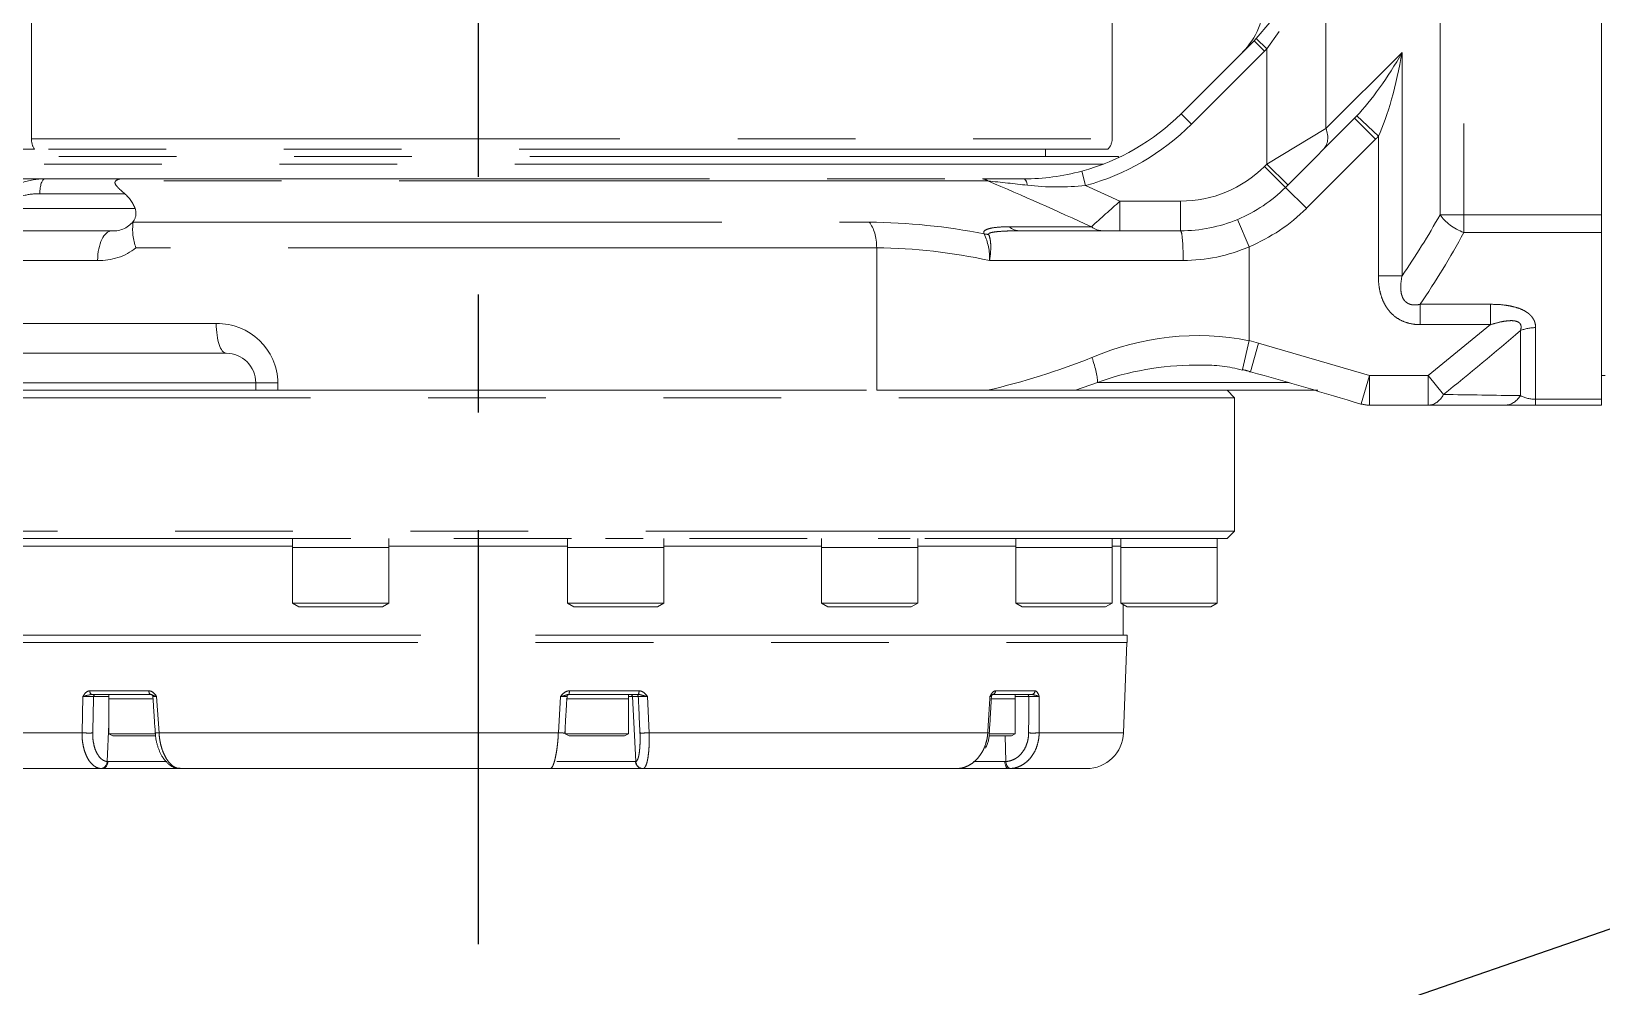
# Model space of a CAD drawing. Extents: x -2384 to 29887, y -2542 to 22350.
# Drawn here: x 3389.1 to 3600.9, y 4682.1 to 4810.9 of the extents above; entities that cross this region are included whole.
import ezdxf

# ---------------------------------------------------------------- set-up
doc = ezdxf.new("R2010")
doc.units = 0
doc.header["$LTSCALE"] = 63.5
doc.header["$MEASUREMENT"] = 0
doc.linetypes.add('CENTER', pattern=[2, 1.25, -0.25, 0.25, -0.25])
doc.linetypes.add('PHANTOM', pattern=[2.5, 1.25, -0.25, 0.25, -0.25, 0.25, -0.25])
doc.layers.get('0').update_dxf_attribs({"linetype": 'CONTINUOUS'})
doc.layers.add('2', color=2, linetype='CENTER')
doc.layers.add('4', color=6, linetype='PHANTOM')

# ---------------------------------------------------------------- blocks, each defined once
blk = doc.blocks.new('165F-TOP')
at = {"lineweight": 0}
for p, q in [((1721.73, -63.33), (1721.73, 75.97)), ((1724.92, 75.97), (1724.92, -63.33)), ((1743.5, -63.33), (1743.5, 75.97)), ((1706.33, -30.17), (1706.33, -51.7)), ((1531.75, -32.46), (1531.75, -53.08)), ((1677.5, -53.08), (1677.5, -32.33)), ((1696.9, -39.59), (1698.74, -37.44)), ((1686.79, -49.71), (1696.63, -39.87)), ((1696.63, -39.87), (1696.9, -39.59)), ((1698.04, -41.29), (1696.63, -39.87)), ((1698.35, -40.97), (1696.9, -39.59)), ((1700, -38.62), (1698.35, -40.97)), ((1700, -38.62), (1700, -38.62)), ((1698.04, -41.29), (1688.2, -51.13)), ((1698.35, -40.97), (1698.04, -41.29)), ((1698.35, -56.5), (1698.35, -40.97)), ((1706.33, -51.7), (1716.59, -41.45)), ((1716.59, -41.45), (1716.59, -71.58)), ((1688.2, -51.13), (1686.79, -49.71)), ((1700.86, -59.64), (1710.2, -50.3)), ((1713.02, -53.13), (1710.2, -50.3)), ((1713.4, -52.75), (1710.48, -50.01)), ((1698.35, -56.5), (1706.33, -51.7)), ((1713.4, -71.58), (1713.4, -52.75)), ((1532.16, -54.5), (1526.41, -54.5)), ((1531.75, -53.08), (1677.5, -53.08)), ((1676.91, -54.5), (1532.16, -54.5)), ((1668.5, -55.5), (1668.5, -54.5)), ((1713.02, -53.13), (1703.69, -62.47)), ((1676.34, -56.5), (1505.1, -56.5)), ((1678.32, -55.5), (1505.68, -55.5)), ((1678.39, -55.62), (1678.32, -55.5)), ((1698.03, -56.81), (1698.35, -56.5)), ((1700.86, -59.64), (1698.03, -56.81)), ((1701.18, -59.32), (1698.35, -56.5)), ((1498.08, -58.5), (1533.57, -58.5)), ((1533.57, -58.5), (1543.82, -58.5)), ((1660.74, -58.77), (1543.13, -58.77)), ((1543.82, -58.5), (1660.01, -58.5)), ((1660.01, -58.5), (1665.57, -58.5)), ((1673.91, -59.4), (1673.39, -57.46)), ((1544.33, -60.5), (1532.89, -60.5)), ((1673.91, -59.4), (1678.55, -61.5)), ((1700.86, -59.64), (1703.69, -62.47)), ((1526.04, -62.5), (1545.74, -62.5)), ((1678.55, -61.5), (1686.72, -61.5)), ((1678.55, -65.5), (1678.55, -61.5)), ((1686.72, -65.5), (1686.72, -61.5)), ((1721.73, -63.33), (1724.92, -63.33)), ((1724.92, -63.33), (1743.5, -63.33)), ((1724.92, -63.33), (1724.92, -65.72)), ((1743.5, -65.72), (1743.5, -63.33)), ((1523.82, -65.5), (1542.6, -65.5)), ((1545.59, -64.07), (1545.47, -64.34)), ((1545.47, -64.34), (1644.74, -64.34)), ((1663.62, -64.96), (1674.69, -64.96)), ((1664.98, -65.5), (1686.72, -65.5)), ((1695.96, -67.65), (1694.42, -63.96)), ((1695.96, -67.65), (1695.96, -80.31)), ((1743.5, -65.72), (1724.92, -65.72)), ((1743.5, -88.21), (1743.5, -65.72)), ((1540.69, -69.5), (1521.17, -69.5)), ((1645.74, -67.8), (1545.85, -67.8)), ((1645.74, -67.8), (1645.74, -87)), ((1687.07, -69.5), (1660.95, -69.5)), ((1713.4, -71.58), (1716.59, -71.58)), ((1719.02, -75.41), (1728.53, -75.41)), ((1719.02, -78.15), (1719.02, -75.41)), ((1728.53, -78.15), (1728.53, -75.41)), ((1512.77, -78), (1556.68, -78)), ((1728.53, -78.15), (1719.02, -78.15)), ((1720.13, -85), (1728.53, -78.15)), ((1695.06, -84.21), (1695.96, -80.31)), ((1695.96, -80.31), (1697.24, -80.64)), ((1732.55, -87.72), (1732.55, -78.96)), ((1734.61, -78.55), (1734.61, -88.21)), ((1558, -82), (1515.73, -82)), ((1696.14, -84.49), (1697.24, -80.64)), ((1697.24, -80.64), (1712.2, -85)), ((1562, -86), (1525.35, -86)), ((1562, -87), (1562, -86)), ((1562, -86), (1564.99, -86)), ((1564.99, -86), (1564.99, -87)), ((1675.5, -85.96), (1672.56, -87)), ((1675.5, -85.96), (1701.38, -85.96)), ((1711.06, -88.83), (1712.2, -85)), ((1712.2, -85), (1720.13, -85)), ((1712.2, -89), (1712.2, -85)), ((1720.13, -85), (1722.19, -87.57)), ((1720.13, -89), (1720.13, -85)), ((1743.5, -85), (1744, -85)), ((1490, -88), (1694, -88)), ((1562.01, -87), (1513.16, -87)), ((1562, -87), (1564.99, -87)), ((1564.99, -87), (1645.74, -87)), ((1645.74, -87), (1660.69, -87)), ((1672.56, -87), (1660.69, -87)), ((1705.22, -87), (1672.56, -87)), ((1694, -88), (1693, -87)), ((1694, -106), (1694, -88)), ((1734.61, -88.21), (1743.5, -88.21)), ((1734.61, -89), (1734.61, -88.21)), ((1743.5, -89), (1743.5, -88.21)), ((1720.13, -89), (1712.2, -89)), ((1730.49, -89), (1720.13, -89)), ((1730.49, -89), (1734.61, -89)), ((1743.5, -89), (1734.61, -89)), ((1694, -106), (1490, -106)), ((1493.48, -107), (1690.52, -107)), ((1566.97, -107), (1566.97, -108.2)), ((1569.77, -107), (1574.83, -107)), ((1579.97, -108.2), (1579.97, -107)), ((1604.03, -107), (1604.03, -108.2)), ((1609.17, -107), (1614.23, -107)), ((1617.03, -108.2), (1617.03, -107)), ((1638.28, -107), (1638.28, -108.2)), ((1645.95, -107), (1650.24, -107)), ((1651.28, -108.2), (1651.28, -107)), ((1664.49, -107), (1664.49, -108.2)), ((1674.52, -107), (1677.49, -107)), ((1677.49, -108.2), (1677.49, -107)), ((1678.67, -107), (1678.67, -108.2)), ((1690.52, -107), (1691.67, -107)), ((1691.67, -107), (1693, -107)), ((1691.67, -108.2), (1691.67, -107)), ((1693, -107), (1694, -106)), ((1519.51, -108), (1566.97, -108)), ((1566.97, -108.2), (1579.97, -108.2)), ((1566.97, -108.2), (1566.97, -115.7)), ((1579.97, -108.2), (1566.97, -108.2)), ((1579.97, -108), (1604.03, -108)), ((1579.97, -115.7), (1579.97, -108.2)), ((1604.03, -108.2), (1617.03, -108.2)), ((1604.03, -108.2), (1604.03, -115.7)), ((1617.03, -108.2), (1604.03, -108.2)), ((1617.03, -108), (1638.28, -108)), ((1617.03, -115.7), (1617.03, -108.2)), ((1638.28, -108.2), (1651.28, -108.2)), ((1638.28, -108.2), (1638.28, -115.7)), ((1651.28, -108.2), (1638.28, -108.2)), ((1651.28, -108), (1664.49, -108)), ((1651.28, -115.7), (1651.28, -108.2)), ((1664.49, -108.2), (1677.49, -108.2)), ((1664.49, -108.2), (1664.49, -115.7)), ((1677.49, -108.2), (1664.49, -108.2)), ((1677.49, -108), (1678.67, -108)), ((1677.49, -115.7), (1677.49, -108.2)), ((1678.67, -108.2), (1691.67, -108.2)), ((1678.67, -108.2), (1678.67, -115.7)), ((1691.67, -108.2), (1678.67, -108.2)), ((1691.67, -115.7), (1691.67, -108.2)), ((1579.97, -115.7), (1566.97, -115.7)), ((1566.97, -115.7), (1567.83, -116.2)), ((1567.83, -116.2), (1579.1, -116.2)), ((1579.1, -116.2), (1579.97, -115.7)), ((1617.03, -115.7), (1604.03, -115.7)), ((1604.03, -115.7), (1604.9, -116.2)), ((1604.9, -116.2), (1616.17, -116.2)), ((1616.17, -116.2), (1617.03, -115.7)), ((1651.28, -115.7), (1638.28, -115.7)), ((1638.28, -115.7), (1639.15, -116.2)), ((1639.15, -116.2), (1650.41, -116.2)), ((1650.41, -116.2), (1651.28, -115.7)), ((1677.49, -115.7), (1664.49, -115.7)), ((1664.49, -115.7), (1665.36, -116.2)), ((1665.36, -116.2), (1676.62, -116.2)), ((1676.62, -116.2), (1677.49, -115.7)), ((1691.67, -115.7), (1678.67, -115.7)), ((1678.67, -115.7), (1679.54, -116.2)), ((1679, -120), (1679, -115.89)), ((1679.54, -116.2), (1690.81, -116.2)), ((1690.81, -116.2), (1691.67, -115.7)), ((1504.5, -120), (1679.5, -120)), ((1679.5, -120), (1504.5, -120)), ((1679.5, -121), (1679.5, -120)), ((1504.5, -121), (1679.5, -121)), ((1679.04, -133.17), (1679.47, -121)), ((1538.58, -133.17), (1538.69, -128.29)), ((1539.62, -127.52), (1547.59, -127.52)), ((1547.84, -128), (1539.92, -128)), ((1542.19, -128.28), (1540.13, -128.28)), ((1542.19, -128), (1542.19, -128.6)), ((1542.19, -128.6), (1548.18, -128.6)), ((1548.19, -128.6), (1542.19, -128.6)), ((1542.19, -128.6), (1542.19, -133.3)), ((1548.64, -128.29), (1548.96, -133.17)), ((1602.81, -133.17), (1603.11, -128.29)), ((1603.88, -128.6), (1612.25, -128.6)), ((1612.25, -128.6), (1603.92, -128.6)), ((1613.57, -128), (1604.23, -128)), ((1604.3, -127.52), (1613.69, -127.52)), ((1612.25, -128.6), (1612.25, -128)), ((1612.82, -128.28), (1612.25, -128.28)), ((1612.25, -133.3), (1612.25, -128.6)), ((1612.82, -128.28), (1613.27, -137.05)), ((1613.6, -128.28), (1612.82, -128.28)), ((1614.84, -128.29), (1615.06, -133.17)), ((1664.43, -128.6), (1661.21, -128.6)), ((1661.23, -128.6), (1664.43, -128.6)), ((1666.66, -128), (1661.37, -128)), ((1661.77, -127.52), (1667.09, -127.52)), ((1664.43, -128.6), (1664.43, -128)), ((1666.24, -128.28), (1664.43, -128.28)), ((1664.43, -133.3), (1664.43, -128.6)), ((1508.07, -133.17), (1538.58, -133.17)), ((1542.19, -132.03), (1541.97, -137.05)), ((1548.49, -133.3), (1542.19, -133.3)), ((1542.19, -133.3), (1542.71, -133.6)), ((1548.96, -133.17), (1602.81, -133.17)), ((1603.75, -132.2), (1603.75, -133.3)), ((1612.25, -133.3), (1603.75, -133.3)), ((1603.75, -133.3), (1604.27, -133.6)), ((1611.73, -133.6), (1612.25, -133.3)), ((1615.06, -133.17), (1660.72, -133.17)), ((1664.43, -133.3), (1660.9, -133.3)), ((1663.91, -133.6), (1664.43, -133.3)), ((1667.65, -133.17), (1679.04, -133.17)), ((1542.71, -133.6), (1548.49, -133.6)), ((1604.27, -133.6), (1611.73, -133.6)), ((1660.9, -133.6), (1663.91, -133.6)), ((1663.07, -133.6), (1663.17, -137.05)), ((1541.97, -137.05), (1542.07, -137.05)), ((1542.07, -137.05), (1550.03, -137.05)), ((1602.62, -137.05), (1613.23, -137.05)), ((1613.23, -137.05), (1613.27, -137.05)), ((1658.79, -137.05), (1663.02, -137.05)), ((1663.02, -137.05), (1663.17, -137.05)), ((1541.26, -138), (1513.02, -138)), ((1541.26, -138), (1541.11, -137.99)), ((1552.82, -138), (1541.26, -138)), ((1551.72, -137.99), (1551.85, -138)), ((1601.71, -138), (1551.85, -138)), ((1582.29, -138), (1582.38, -138)), ((1614.2, -138), (1601.62, -138)), ((1601.71, -138), (1601.75, -137.99)), ((1614.26, -137.99), (1614.2, -138)), ((1656.47, -138), (1614.2, -138)), ((1631.18, -138), (1632.15, -138)), ((1663.55, -138), (1653.81, -138)), ((1656.47, -138), (1656.68, -137.99)), ((1663.77, -137.99), (1663.55, -138)), ((1674.04, -138), (1663.55, -138)), ((1666.05, -138), (1670.98, -138))]:
    blk.add_line(p, q, dxfattribs=at)
for centre, radius, start, end in [((1688, -34.36), 10, 315, 0), ((1665.57, -28.5), 30, 285.1002, 315), ((1665.57, -28.5), 32, 285.1002, 315), ((1675.5, -53.08), 2, 314.9669, 0), ((1686.72, -45.5), 16, 270, 315), ((1533.4, -66.93), 8.43, 88.8116, 110.7516), ((1543.84, -59.58), 1.08, 91.1455, 131.6701), ((1448.62, -556.43), 540.98, 65.2981, 66.9148), ((1378.71, -2675.56), 2631.94, 83.73178, 83.84858), ((1665.57, -28.5), 30, 270, 285.1002), ((1532.71, -68.72), 8.22, 88.7562, 104.8415), ((1541.15, -64.23), 4.9, 20.6746, 49.5767), ((1670.18, -23.34), 36.25, 263.483, 275.8991), ((1686.72, -45.5), 20, 292.6588, 315), ((1544.02, -63.13), 1.83, 328.9828, 20.1256), ((3168.24, -1727.62), 2234.98, 131.80024, 131.93295), ((1686.72, -45.5), 24, 292.6588, 315), ((1542.85, -62.19), 3.32, 265.6777, 325.5179), ((1552.49, -65.31), 7.09, 172.1479, 200.5284), ((1644.22, -146.07), 81.73, 78.7044, 89.6315), ((1686.72, -45.5), 20, 270, 292.6588), ((1653.62, -69.13), 7.34, 357.0992, 25.8887), ((1687.06, -47.2), 22.3, 270.0228, 293.5175), ((1540.89, -61.44), 8.07, 268.5345, 307.9475), ((1645.24, -141.11), 73.31, 77.6219, 89.6069), ((1556.83, -86.16), 8.16, 1.1362, 91.0462), ((1689.01, -115.26), 35.63, 78.7449, 113.5469), ((1385.5, 328.16), 534.97, 309.0033, 310.4464), ((1558, -86), 4, 0, 90), ((1636.71, 14.35), 104.15, 283.3147, 291.438), ((1688.69, -122.04), 38.42, 89.9257, 110.0778), ((1688.69, -122.04), 38.42, 88.7658, 89.9257), ((1689.97, -103.32), 19.72, 75.0686, 91.2885), ((1694.12, -89.72), 5.58, 68.8832, 80.3643), ((1524.38, -696.77), 635.91, 72.9295, 74.32946), ((1712.2, -85), 4, 253.4618, 270), ((1635.42, -6471.44), 6384.46, 89.128313, 89.221323), ((1734.6, -83.64), 4.57, 243.3114, 270.095), ((1540.9, -134.96), 7.03, 97.9843, 108.3575), ((1539.56, -171.35), 43.07, 89.2489, 91.1669), ((1547.83, -128.3), 0.3, 3.2522, 89.9953), ((1548.81, -104.81), 23.48, 268.3621, 269.5908), ((1603.65, -141.54), 13.26, 88.5853, 92.3572), ((1604.28, -128.3), 0.3, 90.0002, 177.033), ((1614.08, -161.18), 32.9, 88.677, 90.8405), ((1666.81, -166.98), 38.7, 88.7367, 90.8417), ((1666.07, -131.95), 3.99, 66.4373, 81.568), ((1657.44, -133.46), 3.46, 329.3141, 4.3197), ((1674.04, -133), 5, 270, 358)]:
    blk.add_arc(centre, radius, start, end, dxfattribs=at)
for centre, major_axis, ratio, start_param, end_param in [((1713.4, -41.45), (-6.43, -10.63), 0.222058, 0.779247, 1.704271), ((1713.4, -41.45), (2.53, 14.14), 0.21907, 3.826548, 4.751573), ((1707.37, -47.48), (6.33, 6.33), 0.446723, 4.712389, 4.758066), ((1703.14, -51.7), (2.83, -2.83), 0.684276, 0, 0.970702), ((1707.37, -47.48), (8.27, 8.27), 0.684276, 4.712389, 4.758066), ((1533.16, -53.08), (0, -2), 0.704717, 4.712389, 5.498365), ((1533.57, -60.5), (0, -2), 0.342531, 3.141593, 4.712389), ((1660.01, -60.5), (0, -2), 0.72, 2.613518, 3.141593), ((1665.57, -60.5), (0, -2), 0.303172, 2.181676, 3.141593), ((1657.67, 0), (0, -106), 0.753554, 0.829507, 0.930446), ((1724.92, -63.33), (-3.49, 1.96), 0.544804, 0.800456, 1.867646), ((1542.6, -69.5), (0, 4), 0.479573, 0, 1.570796), ((1643.73, -67.8), (0, 4), 0.50223, 4.712389, 5.755111), ((1664.98, -61.5), (0, -4), 0.675225, 5.755111, 6.283185), ((1676.26, -61.5), (0, -4), 0.779634, 5.755111, 6.283185), ((1686.72, -69.5), (0, -4), 0.088902, 1.570796, 3.141593), ((1661.5, -62.47), (-3.49, -1.95), 0.837767, 0.795407, 0.961796), ((1660.87, 0), (0, -110), 0.726152, 0.815503, 0.930446), ((1558, -78), (0, -4), 0.330097, 4.712389, 6.283185), ((1734.61, -81.41), (-4, 0), 0.714125, 4.712389, 5.252808), ((1673.93, -82.59), (1.39, -3.75), 0.199144, 0.388554, 1.496906), ((1720.13, -85), (0, 4), 0.671769, 3.141593, 4.014005), ((1730.49, -85), (0, 4), 0.701964, 3.141593, 3.964223), ((1539.92, -127.5), (0, -0.5), 0.600374, 4.747296, 6.283185), ((1682.69, 2046.47), (-134.9, -3094.27), 0.02167, 5.492704, 5.494936), ((1540.38, -128.3), (0, 0.3), 0.83147, 0, 1.518436), ((1547.84, -127.5), (0, -0.5), 0.509092, 4.747296, 6.283185), ((1604.23, -127.5), (0, 0.5), 0.140959, 3.141593, 4.677482), ((1612.52, -128.3), (0, -0.3), 0.980785, 1.623156, 3.141593), ((1613.31, -128.3), (0, -0.3), 0.980785, 1.623156, 3.141591), ((1613.57, -127.5), (0, 0.5), 0.248633, 3.141593, 4.677482), ((1485.03, 2046.47), (159.06, -3094.28), 0.007604, 0.788804, 0.791036), ((1661.37, -127.5), (0, 0.5), 0.79972, 3.141593, 4.677482), ((1666.08, -128.3), (0, 0.3), 0.55557, 4.764749, 6.283185), ((1531.4, 2046.47), (90.2, -3094.28), 0.032465, 0.788248, 0.79048), ((1666.66, -127.5), (0, 0.5), 0.860712, 3.141593, 4.677482), ((1539.19, -133.14), (1, -0.022), 0.06123, 4.053195, 5.693798), ((1614.79, -133.14), (-0.999, -0.044), 0.048156, 0.196308, 1.836911), ((1666.78, -133.14), (-1, 0.003), 0.064982, 0.982863, 2.623467), ((1541.14, -136.99), (0.092, 0.996), 0.831871, 3.213979, 4.73644), ((1541.26, -137), (0, 1), 0.813199, 3.141593, 4.660029), ((1614.2, -137), (0, 1), 0.974014, 1.623156, 3.141593), ((1614.25, -136.99), (-0.256, 0.967), 0.980031, 1.369283, 2.891745), ((1663.55, -137), (0, 1), 0.528582, 1.623156, 3.141593), ((1663.72, -136.99), (0.061, -0.998), 0.557066, 4.730619, 6.25308)]:
    blk.add_ellipse(centre, major_axis=major_axis, ratio=ratio, start_param=start_param, end_param=end_param, dxfattribs=at)
for points, knots in [([(1543.13, -58.77), (1543.07, -58.82), (1543.04, -58.87), (1543.01, -58.97), (1543.01, -59.01), (1543.03, -59.14), (1543.07, -59.21), (1543.21, -59.44), (1543.34, -59.57), (1543.6, -59.84), (1543.75, -59.98), (1544.03, -60.24), (1544.18, -60.37), (1544.33, -60.5)], [0, 0, 0, 0, 0.0625, 0.0625, 0.125, 0.125, 0.25, 0.25, 0.5, 0.5, 0.75, 0.75, 1, 1, 1, 1]), ([(1660.22, -65.92), (1660.19, -65.86), (1660.17, -65.8), (1660.17, -65.68), (1660.18, -65.63), (1660.27, -65.5), (1660.37, -65.42), (1660.61, -65.3), (1660.75, -65.25), (1661.05, -65.17), (1661.21, -65.13), (1661.72, -65.05), (1662.08, -65.01), (1662.83, -64.97), (1663.22, -64.96), (1663.62, -64.96)], [0, 0, 0, 0, 0.0625, 0.0625, 0.125, 0.125, 0.25, 0.25, 0.375, 0.375, 0.5, 0.5, 0.75, 0.75, 1, 1, 1, 1]), ([(1663.82, -65.51), (1663.69, -65.52), (1663.57, -65.52), (1663.45, -65.52), (1663.11, -65.54), (1662.77, -65.55), (1662.44, -65.58), (1662.22, -65.59), (1662, -65.61), (1661.79, -65.64), (1661.64, -65.65), (1661.5, -65.68), (1661.37, -65.7), (1661.25, -65.72), (1661.13, -65.75), (1661.04, -65.79), (1660.98, -65.81), (1660.93, -65.83), (1660.89, -65.85), (1660.87, -65.87), (1660.85, -65.89), (1660.84, -65.92), (1660.83, -65.93), (1660.83, -65.95), (1660.84, -65.97), (1660.84, -65.98), (1660.84, -65.98), (1660.84, -65.98)], [0.2461237, 0.2461237, 0.2461237, 0.2461237, 0.326102, 0.326102, 0.326102, 0.5472904, 0.5472904, 0.5472904, 0.6973837, 0.6973837, 0.6973837, 0.7996325, 0.7996325, 0.7996325, 0.8904785, 0.8904785, 0.8904785, 0.9397736, 0.9397736, 0.9397736, 0.9722964, 0.9722964, 0.9722964, 0.9956267, 0.9956267, 0.9956267, 1, 1, 1, 1]), ([(1660.84, -65.98), (1660.93, -66.16), (1660.99, -66.37), (1661.06, -66.75), (1661.08, -66.88), (1661.11, -67.16), (1661.12, -67.31), (1661.14, -67.77), (1661.12, -68.1), (1661.08, -68.62), (1661.06, -68.79), (1661.01, -69.14), (1660.98, -69.32), (1660.95, -69.5)], [0, 0, 0, 0, 0.25, 0.25, 0.375, 0.375, 0.5, 0.5, 0.75, 0.75, 0.875, 0.875, 1, 1, 1, 1]), ([(1719.02, -78.15), (1718.61, -78.15), (1718.21, -78.11), (1717.41, -77.95), (1717.02, -77.83), (1716.28, -77.5), (1715.93, -77.29), (1715.29, -76.78), (1715, -76.49), (1714.63, -76.01), (1714.51, -75.84), (1714.3, -75.49), (1714.2, -75.31), (1713.94, -74.77), (1713.8, -74.38), (1713.59, -73.6), (1713.51, -73.2), (1713.42, -72.39), (1713.4, -71.98), (1713.4, -71.58)], [0, 0, 0, 0, 0.125, 0.125, 0.25, 0.25, 0.375, 0.375, 0.5, 0.5, 0.5625, 0.5625, 0.625, 0.625, 0.75, 0.75, 0.875, 0.875, 1, 1, 1, 1]), ([(1716.59, -71.58), (1716.49, -72.03), (1716.43, -72.5), (1716.41, -73.2), (1716.42, -73.44), (1716.48, -73.91), (1716.53, -74.14), (1716.66, -74.48), (1716.71, -74.59), (1716.84, -74.8), (1716.91, -74.9), (1717.08, -75.07), (1717.17, -75.15), (1717.37, -75.28), (1717.48, -75.34), (1717.71, -75.42), (1717.83, -75.45), (1718.07, -75.49), (1718.19, -75.5), (1718.55, -75.49), (1718.79, -75.46), (1719.02, -75.41)], [0, 0, 0, 0, 0.25, 0.25, 0.375, 0.375, 0.5, 0.5, 0.5625, 0.5625, 0.625, 0.625, 0.6875, 0.6875, 0.75, 0.75, 0.8125, 0.8125, 0.875, 0.875, 1, 1, 1, 1]), ([(1728.53, -75.41), (1729.24, -75.41), (1729.94, -75.44), (1730.98, -75.59), (1731.33, -75.66), (1731.99, -75.83), (1732.31, -75.93), (1732.77, -76.12), (1732.92, -76.19), (1733.2, -76.34), (1733.34, -76.43), (1733.59, -76.6), (1733.71, -76.7), (1733.93, -76.9), (1734.12, -77.11), (1734.27, -77.34), (1734.4, -77.57), (1734.45, -77.69), (1734.57, -78.06), (1734.61, -78.3), (1734.61, -78.55)], [0, 0, 0, 0, 0.25, 0.25, 0.375, 0.375, 0.5, 0.5, 0.5625, 0.5625, 0.625, 0.625, 0.6875, 0.6875, 0.75, 0.8125, 0.8125, 0.875, 0.875, 1, 1, 1, 1]), ([(1732.55, -78.96), (1732.58, -78.87), (1732.61, -78.78), (1732.64, -78.6), (1732.65, -78.5), (1732.64, -78.32), (1732.62, -78.23), (1732.55, -78.07), (1732.5, -77.99), (1732.29, -77.79), (1732.09, -77.71), (1731.78, -77.64), (1731.67, -77.63), (1731.44, -77.61), (1731.33, -77.61), (1731, -77.62), (1730.77, -77.64), (1730.32, -77.7), (1730.09, -77.74), (1729.42, -77.89), (1728.98, -78.01), (1728.53, -78.15)], [0, 0, 0, 0, 0.0625, 0.0625, 0.125, 0.125, 0.1875, 0.1875, 0.25, 0.25, 0.375, 0.375, 0.4375, 0.4375, 0.5, 0.5, 0.625, 0.625, 0.75, 0.75, 1, 1, 1, 1]), ([(1538.69, -128.29), (1538.8, -128.1), (1538.93, -127.9), (1539.24, -127.61), (1539.43, -127.52), (1539.62, -127.52)], [0, 0, 0, 0, 0.5, 0.5, 1, 1, 1, 1]), ([(1547.59, -127.52), (1547.8, -127.52), (1548.01, -127.61), (1548.36, -127.9), (1548.5, -128.1), (1548.64, -128.29)], [0, 0, 0, 0, 0.5, 0.5, 1, 1, 1, 1]), ([(1548.64, -128.29), (1548.54, -128.26), (1548.45, -128.24), (1548.3, -128.19), (1548.23, -128.16), (1548.11, -128.1), (1548.06, -128.07), (1547.98, -128.04), (1547.96, -128.02), (1547.93, -128.01)], [0, 0, 0, 0, 0.25, 0.25, 0.5, 0.5, 0.75, 0.75, 0.8775071, 0.8775071, 0.8775071, 0.8775071]), ([(1603.11, -128.29), (1603.26, -128.1), (1603.42, -127.9), (1603.81, -127.61), (1604.05, -127.52), (1604.3, -127.52)], [0, 0, 0, 0, 0.5, 0.5, 1, 1, 1, 1]), ([(1604.23, -128), (1604.13, -128), (1604.05, -128.02), (1603.88, -128.07), (1603.79, -128.1), (1603.62, -128.16), (1603.52, -128.19), (1603.32, -128.24), (1603.21, -128.26), (1603.11, -128.29)], [0, 0, 0, 0, 0.25, 0.25, 0.5, 0.5, 0.75, 0.75, 1, 1, 1, 1]), ([(1614.84, -128.29), (1614.74, -128.26), (1614.63, -128.24), (1614.41, -128.19), (1614.31, -128.16), (1614.09, -128.1), (1613.99, -128.07), (1613.78, -128.02), (1613.68, -128), (1613.57, -128)], [0, 0, 0, 0, 0.25, 0.25, 0.5, 0.5, 0.75, 0.75, 1, 1, 1, 1]), ([(1613.69, -127.52), (1613.93, -127.52), (1614.16, -127.61), (1614.54, -127.9), (1614.7, -128.1), (1614.84, -128.29)], [0, 0, 0, 0, 0.5, 0.5, 1, 1, 1, 1]), ([(1660.72, -133.17), (1660.76, -132.51), (1660.8, -131.84), (1660.84, -131.18), (1660.9, -130.22), (1660.96, -129.25), (1661.02, -128.29)], [0, 0, 0, 0, 0.408539, 0.408539, 0.408539, 1, 1, 1, 1]), ([(1661.02, -128.29), (1661.12, -128.1), (1661.22, -127.9), (1661.47, -127.61), (1661.62, -127.52), (1661.77, -127.52)], [0, 0, 0, 0, 0.5, 0.5, 1, 1, 1, 1]), ([(1661.29, -128.12), (1661.29, -128.12), (1661.28, -128.13), (1661.26, -128.16), (1661.23, -128.19), (1661.14, -128.24), (1661.08, -128.26), (1661.02, -128.29)], [0.4567631, 0.4567631, 0.4567631, 0.4567631, 0.5, 0.5, 0.75, 0.75, 1, 1, 1, 1]), ([(1661.23, -128.28), (1661.23, -128.28), (1661.22, -128.28), (1661.16, -128.29), (1661.1, -128.29), (1661.02, -128.29)], [0.5969645, 0.5969645, 0.5969645, 0.5969645, 0.75, 0.75, 1, 1, 1, 1]), ([(1661.37, -128), (1661.34, -128), (1661.33, -128.02), (1661.31, -128.07), (1661.3, -128.09), (1661.29, -128.12)], [0, 0, 0, 0, 0.25, 0.25, 0.4567631, 0.4567631, 0.4567631, 0.4567631]), ([(1667.09, -127.52), (1667.21, -127.52), (1667.33, -127.61), (1667.52, -127.9), (1667.6, -128.1), (1667.67, -128.29)], [0, 0, 0, 0, 0.5, 0.5, 1, 1, 1, 1]), ([(1667.67, -128.29), (1667.66, -128.86), (1667.66, -129.43), (1667.66, -130), (1667.66, -131.06), (1667.66, -132.11), (1667.65, -133.17)], [0, 0, 0, 0, 0.34927, 0.34927, 0.34927, 1, 1, 1, 1]), ([(1541.11, -137.99), (1540.94, -137.98), (1540.76, -137.93), (1540.43, -137.79), (1540.26, -137.69), (1539.95, -137.43), (1539.8, -137.28), (1539.53, -136.93), (1539.4, -136.73), (1539.16, -136.29), (1539.06, -136.05), (1538.88, -135.54), (1538.81, -135.26), (1538.69, -134.7), (1538.64, -134.4), (1538.59, -133.8), (1538.57, -133.49), (1538.58, -133.17)], [0, 0, 0, 0, 0.125, 0.125, 0.25, 0.25, 0.375, 0.375, 0.5, 0.5, 0.625, 0.625, 0.75, 0.75, 0.875, 0.875, 1, 1, 1, 1]), ([(1540.02, -133.19), (1540.02, -133.44), (1540.02, -133.69), (1540.06, -134.17), (1540.1, -134.41), (1540.19, -134.86), (1540.24, -135.08), (1540.38, -135.49), (1540.46, -135.68), (1540.64, -136.03), (1540.74, -136.19), (1540.95, -136.48), (1541.07, -136.6), (1541.31, -136.8), (1541.44, -136.88), (1541.7, -137), (1541.84, -137.03), (1541.97, -137.05)], [0, 0, 0, 0, 0.125, 0.125, 0.25, 0.25, 0.375, 0.375, 0.5, 0.5, 0.625, 0.625, 0.75, 0.75, 0.875, 0.875, 1, 1, 1, 1]), ([(1548.46, -133.2), (1548.46, -133.24), (1548.47, -133.82), (1548.74, -135.06), (1549.39, -136.52), (1550.3, -137.51), (1551.19, -138.01), (1551.67, -137.96), (1551.8, -137.94)], [0, 0, 0, 0, 0.013314, 0.253912, 0.500796, 0.728923, 0.934731, 1, 1, 1, 1]), ([(1548.96, -133.17), (1548.98, -133.49), (1549.01, -133.79), (1549.1, -134.39), (1549.17, -134.69), (1549.32, -135.26), (1549.41, -135.53), (1549.62, -136.04), (1549.74, -136.29), (1549.99, -136.73), (1550.12, -136.93), (1550.41, -137.28), (1550.57, -137.43), (1550.88, -137.69), (1551.04, -137.79), (1551.38, -137.93), (1551.55, -137.98), (1551.72, -137.99)], [0, 0, 0, 0, 0.125, 0.125, 0.25, 0.25, 0.375, 0.375, 0.5, 0.5, 0.625, 0.625, 0.75, 0.75, 0.875, 0.875, 1, 1, 1, 1]), ([(1601.75, -137.99), (1601.81, -137.98), (1601.87, -137.93), (1601.98, -137.79), (1602.04, -137.69), (1602.15, -137.43), (1602.21, -137.28), (1602.31, -136.93), (1602.36, -136.73), (1602.46, -136.29), (1602.51, -136.05), (1602.59, -135.54), (1602.63, -135.26), (1602.7, -134.7), (1602.73, -134.4), (1602.78, -133.8), (1602.8, -133.49), (1602.81, -133.17)], [0, 0, 0, 0, 0.125, 0.125, 0.25, 0.25, 0.375, 0.375, 0.5, 0.5, 0.625, 0.625, 0.75, 0.75, 0.875, 0.875, 1, 1, 1, 1]), ([(1613.27, -137.05), (1613.32, -137.03), (1613.36, -137), (1613.45, -136.88), (1613.49, -136.8), (1613.57, -136.6), (1613.61, -136.48), (1613.67, -136.2), (1613.7, -136.04), (1613.75, -135.68), (1613.77, -135.49), (1613.8, -135.08), (1613.82, -134.86), (1613.83, -134.41), (1613.84, -134.18), (1613.83, -133.69), (1613.83, -133.44), (1613.82, -133.19)], [0, 0, 0, 0, 0.125, 0.125, 0.25, 0.25, 0.375, 0.375, 0.5, 0.5, 0.625, 0.625, 0.75, 0.75, 0.875, 0.875, 1, 1, 1, 1]), ([(1615.06, -133.17), (1615.07, -133.49), (1615.07, -133.79), (1615.07, -134.39), (1615.06, -134.69), (1615.03, -135.26), (1615.02, -135.53), (1614.96, -136.04), (1614.93, -136.29), (1614.86, -136.73), (1614.82, -136.93), (1614.73, -137.28), (1614.68, -137.43), (1614.57, -137.69), (1614.51, -137.79), (1614.39, -137.93), (1614.33, -137.98), (1614.26, -137.99)], [0, 0, 0, 0, 0.125, 0.125, 0.25, 0.25, 0.375, 0.375, 0.5, 0.5, 0.625, 0.625, 0.75, 0.75, 0.875, 0.875, 1, 1, 1, 1]), ([(1660.22, -135.26), (1660.26, -135.17), (1660.3, -135.07), (1660.44, -134.7), (1660.53, -134.4), (1660.66, -133.8), (1660.7, -133.49), (1660.72, -133.17)], [0.7080585, 0.7080585, 0.7080585, 0.7080585, 0.75, 0.75, 0.875, 0.875, 1, 1, 1, 1]), ([(1663.17, -137.05), (1663.37, -137.03), (1663.58, -137), (1663.97, -136.88), (1664.17, -136.8), (1664.54, -136.6), (1664.72, -136.48), (1665.05, -136.2), (1665.2, -136.04), (1665.48, -135.68), (1665.61, -135.49), (1665.83, -135.08), (1665.92, -134.86), (1666.07, -134.41), (1666.13, -134.18), (1666.21, -133.69), (1666.23, -133.44), (1666.23, -133.19)], [0, 0, 0, 0, 0.125, 0.125, 0.25, 0.25, 0.375, 0.375, 0.5, 0.5, 0.625, 0.625, 0.75, 0.75, 0.875, 0.875, 1, 1, 1, 1]), ([(1667.65, -133.17), (1667.65, -133.49), (1667.62, -133.79), (1667.52, -134.39), (1667.45, -134.69), (1667.25, -135.26), (1667.14, -135.53), (1666.86, -136.04), (1666.7, -136.29), (1666.34, -136.73), (1666.15, -136.93), (1665.73, -137.28), (1665.5, -137.43), (1665.03, -137.69), (1664.79, -137.79), (1664.29, -137.93), (1664.03, -137.98), (1663.77, -137.99)], [0, 0, 0, 0, 0.125, 0.125, 0.25, 0.25, 0.375, 0.375, 0.5, 0.5, 0.625, 0.625, 0.75, 0.75, 0.875, 0.875, 1, 1, 1, 1]), ([(1656.68, -137.99), (1656.94, -137.98), (1657.19, -137.93), (1657.69, -137.79), (1657.93, -137.69), (1658.41, -137.43), (1658.63, -137.28), (1659.06, -136.93), (1659.26, -136.73), (1659.63, -136.29), (1659.8, -136.05), (1660.05, -135.62), (1660.14, -135.45), (1660.22, -135.26)], [0, 0, 0, 0, 0.125, 0.125, 0.25, 0.25, 0.375, 0.375, 0.5, 0.5, 0.625, 0.625, 0.7080585, 0.7080585, 0.7080585, 0.7080585])]:
    blk.add_open_spline(points, degree=3, knots=knots, dxfattribs=at)
for points in [[(1664.98, -65.5), (1664.59, -65.5), (1664.2, -65.5), (1663.82, -65.51)], [(1547.93, -128.01), (1547.9, -128.01), (1547.87, -128), (1547.84, -128)], [(1548.13, -128.25), (1548.19, -129.08), (1548.29, -130.73), (1548.45, -133.2)], [(1603.69, -133.2), (1603.74, -132.38), (1603.83, -130.74), (1603.98, -128.28)], [(1660.93, -133.2), (1660.98, -132.38), (1661.08, -130.72), (1661.23, -128.25)], [(1601.71, -137.99), (1601.86, -137.99), (1601.95, -137.98), (1601.99, -137.96)]]:
    blk.add_open_spline(points, degree=3, dxfattribs=at)
for points, weights in [([(1548.45, -133.2), (1548.46, -133.21), (1548.96, -133.17)], [0.851977030366, 0.799223521801, 1]), ([(1603.69, -133.2), (1603.69, -133.22), (1602.81, -133.17)], [0.928540909332, 0.723021763327, 1]), ([(1660.93, -133.2), (1660.93, -133.19), (1660.72, -133.17)], [0.845170386845, 0.866749932956, 1])]:
    blk.add_rational_spline(points, weights, degree=2, dxfattribs=at)
at = {"layer": '2'}
blk.add_line((1592, 148.15), (1592, -161.69), dxfattribs=at)
blk = doc.blocks.new('J6 BKT SIDE')
blk.add_line((19.53, 45.56), (174.63, 99.06))
blk = doc.blocks.new('A$C161C489F')
blk.add_blockref('J6 BKT SIDE', (2, 100))

msp = doc.modelspace()

# ---------------------------------------------------------------- block references
at = {"rotation": 180}
msp.add_blockref('A$C161C489F', (3664.38, 4849.48), dxfattribs=at)
at = {"layer": '4'}
msp.add_blockref('165F-TOP', (1857.38, 4849.48), dxfattribs=at)

doc.saveas('drawing.dxf')
